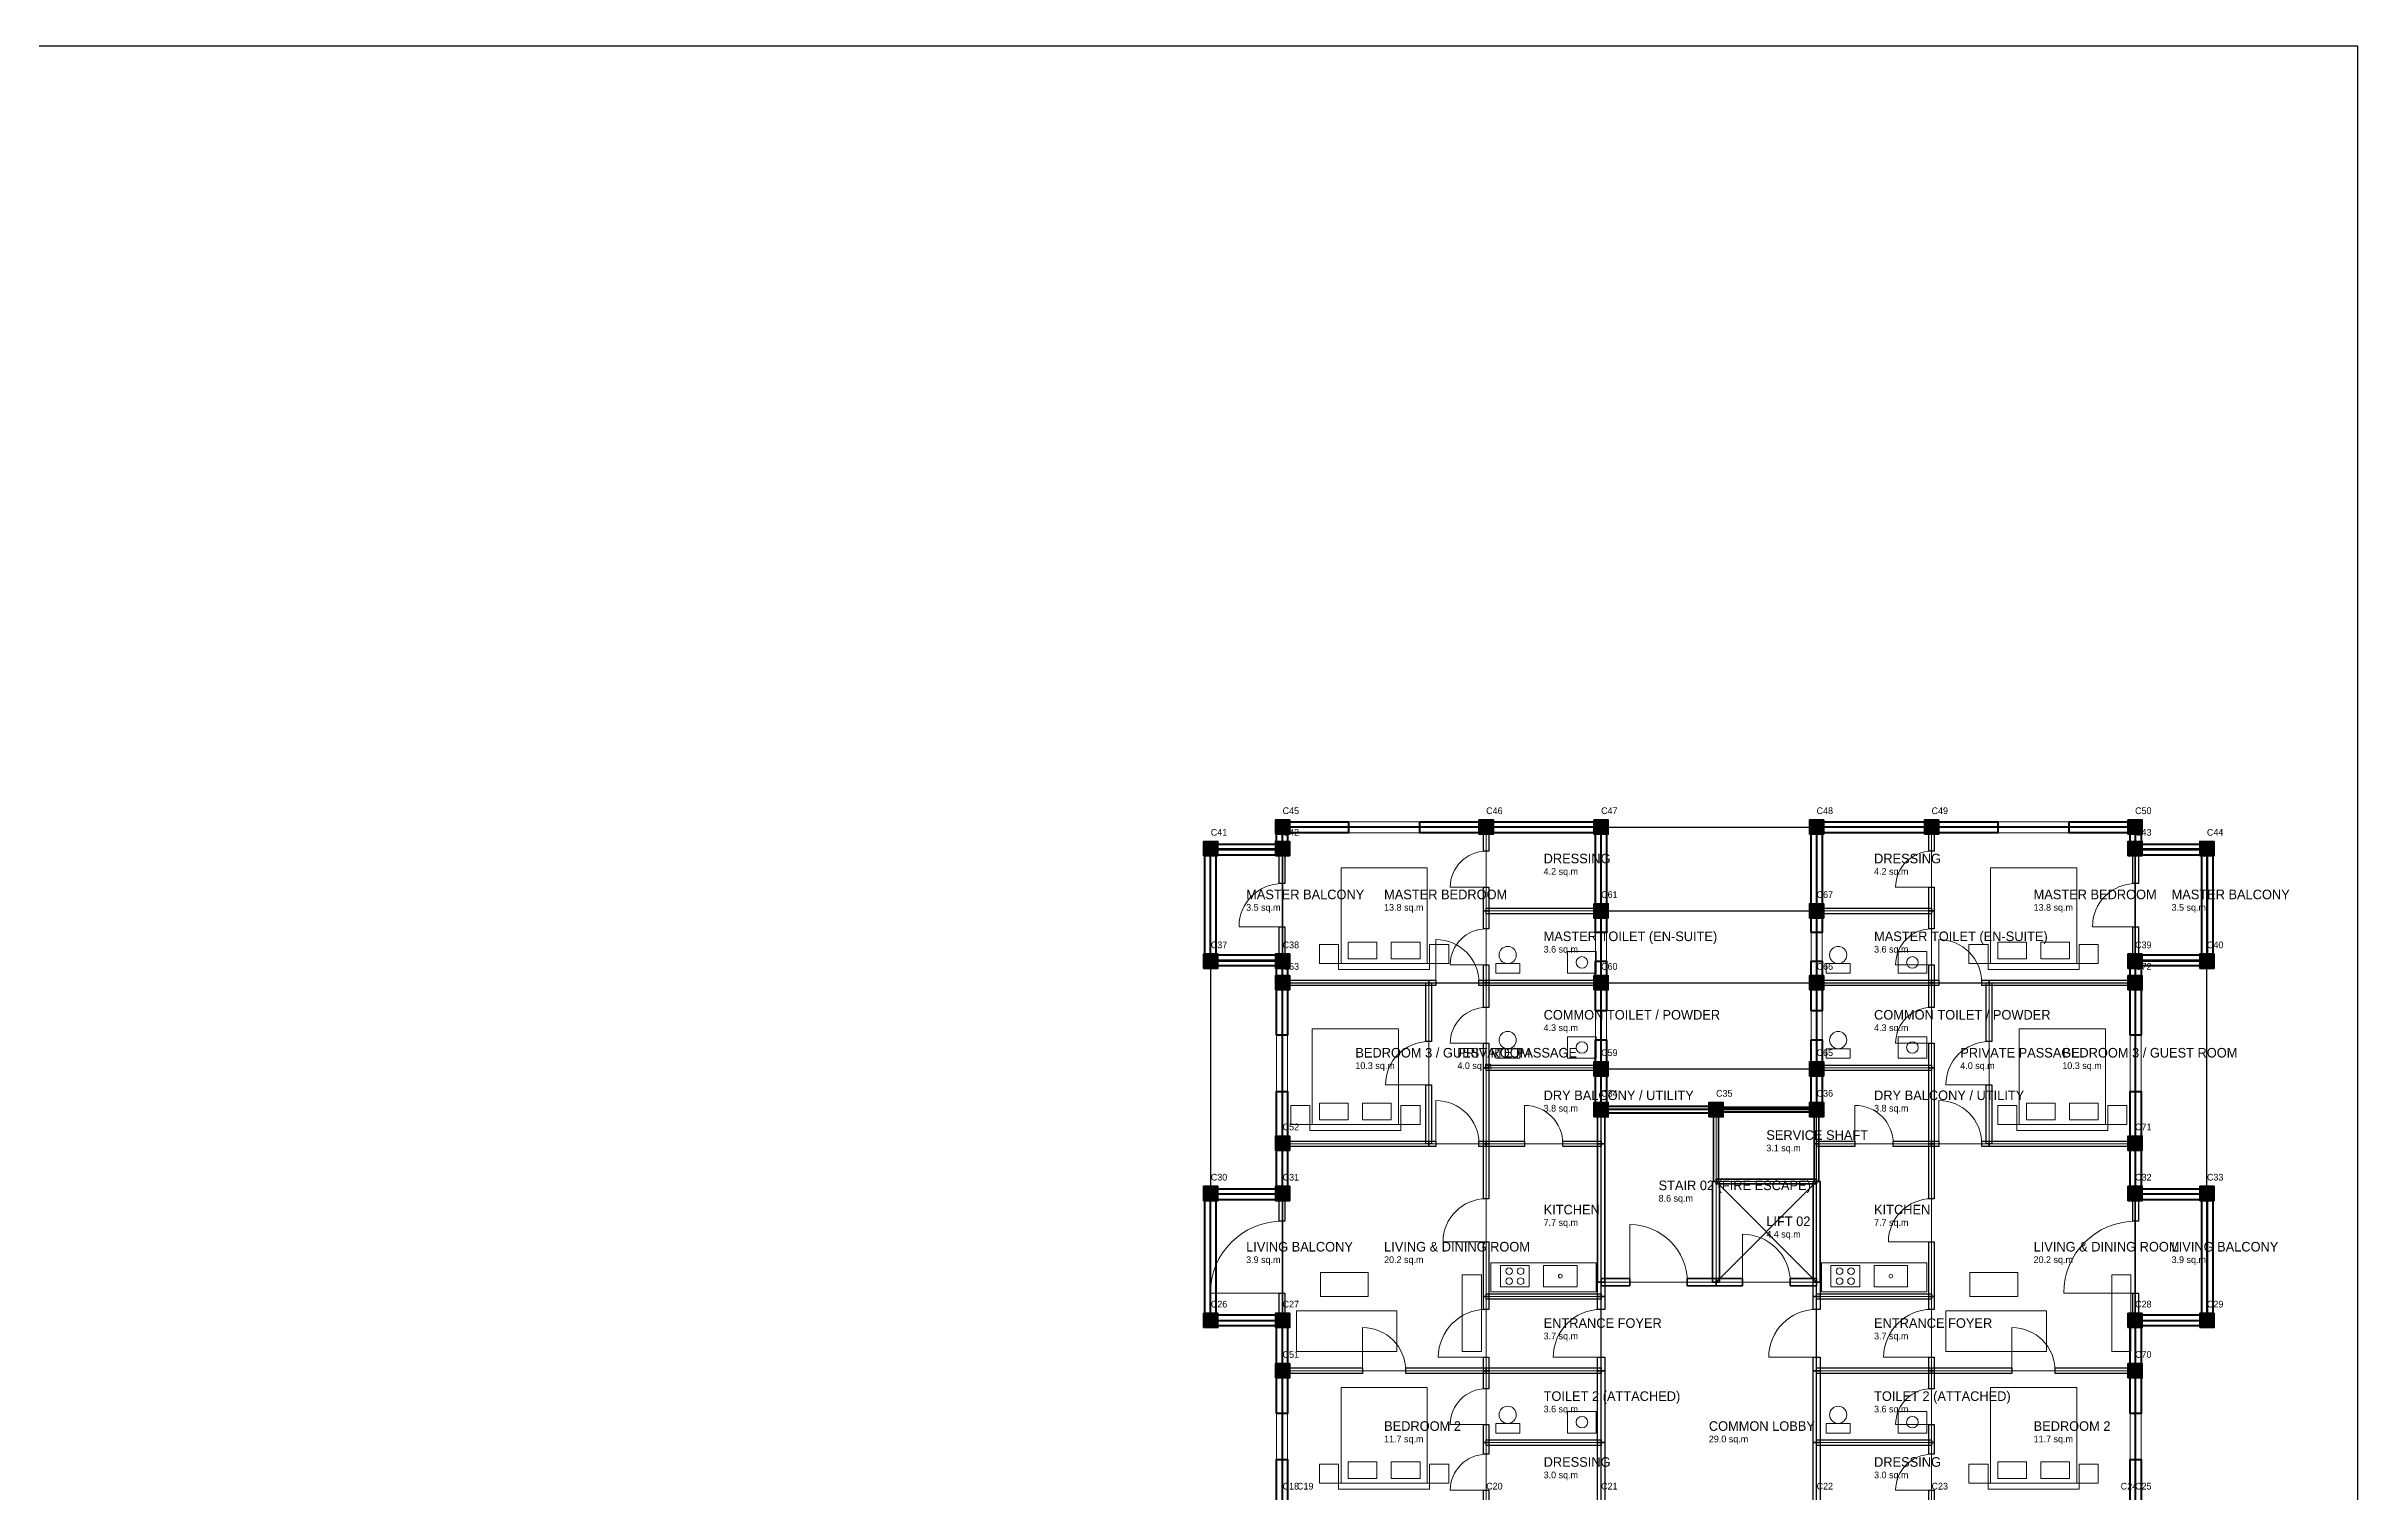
# Model space of a CAD drawing. Header units: millimetres. Extents: x -3000 to 103627, y -8200 to 53000.
# Drawn here: x 52283 to 100550, y 22802 to 53000 of the extents above; entities that cross this region are included whole.
import ezdxf

# ---------------------------------------------------------------- set-up
doc = ezdxf.new("R2010")
doc.units = ezdxf.units.MM
for name, color, linetype, lineweight in [('A-ANNO', 7, 'Continuous', 25), ('A-BALC', 2, 'Continuous', 25), ('A-DOOR', 4, 'Continuous', 18), ('A-FURN', 251, 'Continuous', 13), ('A-GLAZ', 140, 'Continuous', 13), ('A-HATCH', 8, 'Continuous', 9), ('A-LIFT', 30, 'Continuous', 35), ('A-ROOM-AREA', 9, 'Continuous', 15), ('A-ROOM-NAME', 7, 'Continuous', 20), ('A-TEXT', 7, 'Continuous', 18), ('A-WALL-EXT', 3, 'Continuous', 50), ('A-WALL-INT', 8, 'Continuous', 25), ('A-WINDOW', 5, 'Continuous', 18), ('S-BEAM', 6, 'Continuous', 25), ('S-COLUMN', 1, 'Continuous', 35)]:
    doc.layers.add(name, color=color, linetype=linetype, lineweight=lineweight)

msp = doc.modelspace()

# ---------------------------------------------------------------- hatches: boundary and pattern name
at = {"layer": 'A-HATCH'}
for points in [[(77950, 36550), (78250, 36550), (78250, 36850), (77950, 36850)], [(82200, 36550), (82500, 36550), (82500, 36850), (82200, 36850)], [(84600, 36550), (84900, 36550), (84900, 36850), (84600, 36850)], [(89100, 36550), (89400, 36550), (89400, 36850), (89100, 36850)], [(91500, 36550), (91800, 36550), (91800, 36850), (91500, 36850)], [(95750, 36550), (96050, 36550), (96050, 36850), (95750, 36850)], [(76450, 36100), (76750, 36100), (76750, 36400), (76450, 36400)], [(77950, 36100), (78250, 36100), (78250, 36400), (77950, 36400)], [(95750, 36100), (96050, 36100), (96050, 36400), (95750, 36400)], [(97250, 36100), (97550, 36100), (97550, 36400), (97250, 36400)], [(84600, 34800), (84900, 34800), (84900, 35100), (84600, 35100)], [(89100, 34800), (89400, 34800), (89400, 35100), (89100, 35100)], [(76450, 33750), (76750, 33750), (76750, 34050), (76450, 34050)], [(77950, 33750), (78250, 33750), (78250, 34050), (77950, 34050)], [(95750, 33750), (96050, 33750), (96050, 34050), (95750, 34050)], [(97250, 33750), (97550, 33750), (97550, 34050), (97250, 34050)], [(77950, 33300), (78250, 33300), (78250, 33600), (77950, 33600)], [(84600, 33300), (84900, 33300), (84900, 33600), (84600, 33600)], [(89100, 33300), (89400, 33300), (89400, 33600), (89100, 33600)], [(95750, 33300), (96050, 33300), (96050, 33600), (95750, 33600)], [(84600, 31500), (84900, 31500), (84900, 31800), (84600, 31800)], [(89100, 31500), (89400, 31500), (89400, 31800), (89100, 31800)], [(84600, 30650), (84900, 30650), (84900, 30950), (84600, 30950)], [(87000, 30650), (87300, 30650), (87300, 30950), (87000, 30950)], [(89100, 30650), (89400, 30650), (89400, 30950), (89100, 30950)], [(77950, 29950), (78250, 29950), (78250, 30250), (77950, 30250)], [(95750, 29950), (96050, 29950), (96050, 30250), (95750, 30250)], [(76450, 28900), (76750, 28900), (76750, 29200), (76450, 29200)], [(77950, 28900), (78250, 28900), (78250, 29200), (77950, 29200)], [(95750, 28900), (96050, 28900), (96050, 29200), (95750, 29200)], [(97250, 28900), (97550, 28900), (97550, 29200), (97250, 29200)], [(76450, 26250), (76750, 26250), (76750, 26550), (76450, 26550)], [(77950, 26250), (78250, 26250), (78250, 26550), (77950, 26550)], [(95750, 26250), (96050, 26250), (96050, 26550), (95750, 26550)], [(97250, 26250), (97550, 26250), (97550, 26550), (97250, 26550)], [(77950, 25200), (78250, 25200), (78250, 25500), (77950, 25500)], [(95750, 25200), (96050, 25200), (96050, 25500), (95750, 25500)]]:
    msp.add_hatch(color=256, dxfattribs=at).paths.add_polyline_path(points, flags=0)

# ---------------------------------------------------------------- linework, layer by layer
at = {"layer": 'A-ANNO'}
msp.add_lwpolyline([(-3000, -8200), (100550, -8200), (100550, 53000), (-3000, 53000)], close=True, dxfattribs=at)
at = {"layer": 'A-BALC'}
for points in [[(78030.5, 35520), (78030.5, 36226), (78145.5, 36226), (78145.5, 35520)], [(95854.5, 35520), (95854.5, 36226), (95969.5, 36226), (95969.5, 35520)], [(78030.5, 33920), (78030.5, 34620), (78145.5, 34620), (78145.5, 33920)], [(95854.5, 33920), (95854.5, 34620), (95969.5, 34620), (95969.5, 33920)], [(78030.5, 28470), (78030.5, 29035), (78145.5, 29035), (78145.5, 28470)], [(95854.5, 28470), (95854.5, 29035), (95969.5, 29035), (95969.5, 28470)], [(78030.5, 26402), (78030.5, 26970), (78145.5, 26970), (78145.5, 26402)], [(95854.5, 26402), (95854.5, 26970), (95969.5, 26970), (95969.5, 26402)]]:
    msp.add_lwpolyline(points, close=True, dxfattribs=at)
at = {"layer": 'A-DOOR'}
for p, q in [((82350, 35445), (81600, 35445)), ((91650, 35445), (90900, 35445)), ((78090, 34620), (77190, 34620)), ((81300, 33450), (81300, 34350)), ((91800, 33450), (91800, 34350)), ((95910, 34620), (95010, 34620)), ((82350, 33825), (81600, 33825)), ((91650, 33825), (90900, 33825)), ((82350, 32185), (81600, 32185)), ((91650, 32185), (90900, 32185)), ((81150, 31320), (80250, 31320)), ((81300, 30090), (81300, 30990)), ((91800, 30090), (91800, 30990)), ((92850, 31320), (91950, 31320)), ((83150, 30090), (83150, 30890)), ((90050, 30090), (90050, 30890)), ((82350, 28040), (81450, 28040)), ((85350, 27200), (85350, 28400)), ((87700, 27200), (87700, 28200)), ((91650, 28040), (90750, 28040)), ((78090, 26970), (76590, 26970)), ((95910, 26970), (94410, 26970)), ((79770, 25350), (79770, 26250)), ((93330, 25350), (93330, 26250)), ((82350, 25630), (81350, 25630)), ((84750, 25630), (83750, 25630)), ((89250, 25630), (88250, 25630)), ((91650, 25630), (90650, 25630)), ((82350, 24225), (81600, 24225)), ((91650, 24225), (90900, 24225)), ((82350, 22855), (81600, 22855)), ((91650, 22855), (90900, 22855))]:
    msp.add_line(p, q, dxfattribs=at)
for centre, radius, start, end in [((82350, 35445), 750, 90, 180), ((91650, 35445), 750, 90, 180), ((78090, 34620), 900, 90, 180), ((95910, 34620), 900, 90, 180), ((81300, 33450), 900, 0, 90), ((82350, 33825), 750, 90, 180), ((91650, 33825), 750, 90, 180), ((91800, 33450), 900, 0, 90), ((82350, 32185), 750, 90, 180), ((91650, 32185), 750, 90, 180), ((81150, 31320), 900, 90, 180), ((92850, 31320), 900, 90, 180), ((81300, 30090), 900, 0, 90), ((91800, 30090), 900, 0, 90), ((83150, 30090), 800, 0, 90), ((90050, 30090), 800, 0, 90), ((82350, 28040), 900, 90, 180), ((91650, 28040), 900, 90, 180), ((78090, 26970), 1500, 90, 180), ((85350, 27200), 1200, 0, 90), ((87700, 27200), 1000, 0, 90), ((95910, 26970), 1500, 90, 180), ((82350, 25630), 1000, 90, 180), ((84750, 25630), 1000, 90, 180), ((89250, 25630), 1000, 90, 180), ((91650, 25630), 1000, 90, 180), ((79770, 25350), 900, 0, 90), ((93330, 25350), 900, 0, 90), ((82350, 24225), 750, 90, 180), ((91650, 24225), 750, 90, 180), ((82350, 22855), 750, 90, 180), ((91650, 22855), 750, 90, 180)]:
    msp.add_arc(centre, radius, start, end, dxfattribs=at)
at = {"layer": 'A-FURN'}
for points in [[(79319, 33849), (81119, 33849), (81119, 35849), (79319, 35849)], [(92881, 33849), (94681, 33849), (94681, 35849), (92881, 35849)], [(79469, 33949), (80069, 33949), (80069, 34299), (79469, 34299)], [(80369, 33949), (80969, 33949), (80969, 34299), (80369, 34299)], [(93031, 33949), (93631, 33949), (93631, 34299), (93031, 34299)], [(93931, 33949), (94531, 33949), (94531, 34299), (93931, 34299)], [(78869, 33849), (79269, 33849), (79269, 34249), (78869, 34249)], [(79269, 33729), (81169, 33729), (81169, 33849), (79269, 33849)], [(81169, 33849), (81569, 33849), (81569, 34249), (81169, 34249)], [(82550, 33649), (83050, 33649), (83050, 33849), (82550, 33849)], [(84050, 33649), (84650, 33649), (84650, 34099), (84050, 34099)], [(89450, 33649), (89950, 33649), (89950, 33849), (89450, 33849)], [(90950, 33649), (91550, 33649), (91550, 34099), (90950, 34099)], [(92431, 33849), (92831, 33849), (92831, 34249), (92431, 34249)], [(92831, 33729), (94731, 33729), (94731, 33849), (92831, 33849)], [(94731, 33849), (95131, 33849), (95131, 34249), (94731, 34249)], [(78719, 30488), (80519, 30488), (80519, 32488), (78719, 32488)], [(93481, 30488), (95281, 30488), (95281, 32488), (93481, 32488)], [(82550, 31872), (83050, 31872), (83050, 32072), (82550, 32072)], [(84050, 31872), (84650, 31872), (84650, 32322), (84050, 32322)], [(89450, 31872), (89950, 31872), (89950, 32072), (89450, 32072)], [(90950, 31872), (91550, 31872), (91550, 32322), (90950, 32322)], [(78869, 30588), (79469, 30588), (79469, 30938), (78869, 30938)], [(79769, 30588), (80369, 30588), (80369, 30938), (79769, 30938)], [(93631, 30588), (94231, 30588), (94231, 30938), (93631, 30938)], [(94531, 30588), (95131, 30588), (95131, 30938), (94531, 30938)], [(78269, 30488), (78669, 30488), (78669, 30888), (78269, 30888)], [(78669, 30368), (80569, 30368), (80569, 30488), (78669, 30488)], [(80569, 30488), (80969, 30488), (80969, 30888), (80569, 30888)], [(93031, 30488), (93431, 30488), (93431, 30888), (93031, 30888)], [(93431, 30368), (95331, 30368), (95331, 30488), (93431, 30488)], [(95331, 30488), (95731, 30488), (95731, 30888), (95331, 30888)], [(82450, 27000), (84650, 27000), (84650, 27600), (82450, 27600)], [(82650, 27100), (83250, 27100), (83250, 27550), (82650, 27550)], [(83550, 27100), (84250, 27100), (84250, 27550), (83550, 27550)], [(89350, 27000), (91550, 27000), (91550, 27600), (89350, 27600)], [(89550, 27100), (90150, 27100), (90150, 27550), (89550, 27550)], [(90450, 27100), (91150, 27100), (91150, 27550), (90450, 27550)], [(78888, 26900), (79888, 26900), (79888, 27400), (78888, 27400)], [(81850, 25750), (82250, 25750), (82250, 27350), (81850, 27350)], [(92450, 26900), (93450, 26900), (93450, 27400), (92450, 27400)], [(95412, 25750), (95812, 25750), (95812, 27350), (95412, 27350)], [(78388, 25750), (80488, 25750), (80488, 26600), (78388, 26600)], [(91950, 25750), (94050, 25750), (94050, 26600), (91950, 26600)], [(79319, 23000), (81119, 23000), (81119, 25000), (79319, 25000)], [(92881, 23000), (94681, 23000), (94681, 25000), (92881, 25000)], [(82550, 24050), (83050, 24050), (83050, 24250), (82550, 24250)], [(84050, 24050), (84650, 24050), (84650, 24500), (84050, 24500)], [(89450, 24050), (89950, 24050), (89950, 24250), (89450, 24250)], [(90950, 24050), (91550, 24050), (91550, 24500), (90950, 24500)], [(78869, 23000), (79269, 23000), (79269, 23400), (78869, 23400)], [(79469, 23100), (80069, 23100), (80069, 23450), (79469, 23450)], [(80369, 23100), (80969, 23100), (80969, 23450), (80369, 23450)], [(81169, 23000), (81569, 23000), (81569, 23400), (81169, 23400)], [(92431, 23000), (92831, 23000), (92831, 23400), (92431, 23400)], [(93031, 23100), (93631, 23100), (93631, 23450), (93031, 23450)], [(93931, 23100), (94531, 23100), (94531, 23450), (93931, 23450)], [(94731, 23000), (95131, 23000), (95131, 23400), (94731, 23400)], [(79269, 22880), (81169, 22880), (81169, 23000), (79269, 23000)], [(92831, 22880), (94731, 22880), (94731, 23000), (92831, 23000)]]:
    msp.add_lwpolyline(points, close=True, dxfattribs=at)
for centre, radius in [((82800, 34029), 180), ((84350, 33874), 120), ((89700, 34029), 180), ((91250, 33874), 120), ((82800, 32252), 180), ((89700, 32252), 180), ((84350, 32097), 120), ((91250, 32097), 120), ((82830, 27430), 70), ((82830, 27220), 70), ((83070, 27430), 70), ((83070, 27220), 70), ((83900, 27325), 40), ((89730, 27430), 70), ((89730, 27220), 70), ((89970, 27430), 70), ((89970, 27220), 70), ((90800, 27325), 40), ((82800, 24430), 180), ((84350, 24275), 120), ((89700, 24430), 180), ((91250, 24275), 120)]:
    msp.add_circle(centre, radius, dxfattribs=at)
at = {"layer": 'A-GLAZ'}
for p, q in [((79473, 36697), (80965, 36697)), ((93035, 36697), (94527, 36697)), ((84750, 33900), (84750, 34500)), ((89250, 33900), (89250, 34500)), ((84750, 32260), (84750, 32860)), ((89250, 32260), (89250, 32860)), ((78088, 31181), (78088, 32357)), ((95912, 31181), (95912, 32357)), ((78088, 23494), (78088, 24456)), ((95912, 23494), (95912, 24456))]:
    msp.add_line(p, q, dxfattribs=at)
at = {"layer": 'A-LIFT'}
for p, q in [((87150, 27200), (89250, 29300)), ((87150, 29300), (89250, 27200))]:
    msp.add_line(p, q, dxfattribs=at)
for points in [[(84675, 30088), (84675, 30800), (84825, 30800), (84825, 30088)], [(87100, 29300), (87100, 30800), (87200, 30800), (87200, 29300)], [(89200, 30088), (89200, 30800), (89300, 30800), (89300, 30088)], [(84675, 27200), (84675, 30088), (84825, 30088), (84825, 27200)], [(89200, 29300), (89200, 30088), (89300, 30088), (89300, 29300)], [(87075, 27200), (87075, 29300), (87225, 29300), (87225, 27200)], [(87150, 29350), (89250, 29350), (89250, 29250), (87150, 29250)], [(89175, 27200), (89175, 29300), (89325, 29300), (89325, 27200)], [(84750, 27275), (85350, 27275), (85350, 27125), (84750, 27125)], [(86550, 27275), (87150, 27275), (87150, 27125), (86550, 27125)], [(87150, 27275), (87700, 27275), (87700, 27125), (87150, 27125)], [(88700, 27275), (89250, 27275), (89250, 27125), (88700, 27125)]]:
    msp.add_lwpolyline(points, close=True, dxfattribs=at)
at = {"layer": 'A-ROOM-NAME'}
for points in [[(78088, 33449), (82350, 33449), (82350, 36697), (78088, 36697)], [(82350, 34949), (84750, 34949), (84750, 36697), (82350, 36697)], [(89250, 34949), (91650, 34949), (91650, 36697), (89250, 36697)], [(91650, 33449), (95912, 33449), (95912, 36697), (91650, 36697)], [(76588, 33920), (78088, 33920), (78088, 36226), (76588, 36226)], [(95912, 33920), (97412, 33920), (97412, 36226), (95912, 36226)], [(82350, 33449), (84750, 33449), (84750, 34949), (82350, 34949)], [(89250, 33449), (91650, 33449), (91650, 34949), (89250, 34949)], [(78088, 30088), (81150, 30088), (81150, 33449), (78088, 33449)], [(81150, 30088), (82350, 30088), (82350, 33449), (81150, 33449)], [(82350, 31672), (84750, 31672), (84750, 33449), (82350, 33449)], [(89250, 31672), (91650, 31672), (91650, 33449), (89250, 33449)], [(91650, 30088), (92850, 30088), (92850, 33449), (91650, 33449)], [(92850, 30088), (95912, 30088), (95912, 33449), (92850, 33449)], [(82350, 30088), (84750, 30088), (84750, 31672), (82350, 31672)], [(89250, 30088), (91650, 30088), (91650, 31672), (89250, 31672)], [(84750, 27200), (87150, 27200), (87150, 30800), (84750, 30800)], [(87150, 29300), (89250, 29300), (89250, 30800), (87150, 30800)], [(78088, 25350), (82350, 25350), (82350, 30088), (78088, 30088)], [(82350, 26900), (84750, 26900), (84750, 30088), (82350, 30088)], [(89250, 26900), (91650, 26900), (91650, 30088), (89250, 30088)], [(91650, 25350), (95912, 25350), (95912, 30088), (91650, 30088)], [(76588, 26402), (78088, 26402), (78088, 29035), (76588, 29035)], [(87150, 27200), (89250, 27200), (89250, 29300), (87150, 29300)], [(95912, 26402), (97412, 26402), (97412, 29035), (95912, 29035)], [(84750, 20750), (89250, 20750), (89250, 27200), (84750, 27200)], [(82350, 25350), (84750, 25350), (84750, 26900), (82350, 26900)], [(89250, 25350), (91650, 25350), (91650, 26900), (89250, 26900)], [(78088, 22600), (82350, 22600), (82350, 25350), (78088, 25350)], [(82350, 23850), (84750, 23850), (84750, 25350), (82350, 25350)], [(89250, 23850), (91650, 23850), (91650, 25350), (89250, 25350)], [(91650, 22600), (95912, 22600), (95912, 25350), (91650, 25350)], [(82350, 22600), (84750, 22600), (84750, 23850), (82350, 23850)], [(89250, 22600), (91650, 22600), (91650, 23850), (89250, 23850)]]:
    msp.add_lwpolyline(points, close=True, dxfattribs=at)
at = {"layer": 'A-WALL-EXT'}
msp.add_lwpolyline([(95912, 22600), (95912, 25350), (95912, 26402), (97412, 26402), (97412, 29035), (95912, 29035), (95912, 30088), (95912, 33449), (95912, 33920), (97412, 33920), (97412, 36226), (95912, 36226), (95912, 36697), (91650, 36697), (89250, 36697), (89250, 34949), (89250, 33449), (89250, 31672), (89250, 30800), (87150, 30800), (84750, 30800), (84750, 31672), (84750, 33449), (84750, 34949), (84750, 36697), (82350, 36697), (78088, 36697), (78088, 36226), (76588, 36226), (76588, 33920), (78088, 33920), (78088, 33449), (78088, 30088), (78088, 29035), (76588, 29035), (76588, 26402), (78088, 26402), (78088, 25350), (78088, 22600)], dxfattribs=at)
for points in [[(77973, 36226), (77973, 36697), (78203, 36697), (78203, 36226)], [(78088, 36812), (79473, 36812), (79473, 36582), (78088, 36582)], [(80965, 36812), (82350, 36812), (82350, 36582), (80965, 36582)], [(82350, 36812), (84750, 36812), (84750, 36582), (82350, 36582)], [(84635, 34949), (84635, 36697), (84865, 36697), (84865, 34949)], [(89135, 34949), (89135, 36697), (89365, 36697), (89365, 34949)], [(89250, 36812), (91650, 36812), (91650, 36582), (89250, 36582)], [(91650, 36812), (93035, 36812), (93035, 36582), (91650, 36582)], [(94527, 36812), (95912, 36812), (95912, 36582), (94527, 36582)], [(95797, 36226), (95797, 36697), (96027, 36697), (96027, 36226)], [(76473, 33920), (76473, 36226), (76703, 36226), (76703, 33920)], [(76588, 36341), (78088, 36341), (78088, 36111), (76588, 36111)], [(95912, 36341), (97412, 36341), (97412, 36111), (95912, 36111)], [(97297, 33920), (97297, 36226), (97527, 36226), (97527, 33920)], [(84635, 34500), (84635, 34949), (84865, 34949), (84865, 34500)], [(89135, 34500), (89135, 34949), (89365, 34949), (89365, 34500)], [(76588, 34035), (78088, 34035), (78088, 33805), (76588, 33805)], [(77973, 33449), (77973, 33920), (78203, 33920), (78203, 33449)], [(84635, 33449), (84635, 33900), (84865, 33900), (84865, 33449)], [(89135, 33449), (89135, 33900), (89365, 33900), (89365, 33449)], [(95797, 33449), (95797, 33920), (96027, 33920), (96027, 33449)], [(95912, 34035), (97412, 34035), (97412, 33805), (95912, 33805)], [(77973, 32357), (77973, 33449), (78203, 33449), (78203, 32357)], [(84635, 32860), (84635, 33449), (84865, 33449), (84865, 32860)], [(89135, 32860), (89135, 33449), (89365, 33449), (89365, 32860)], [(95797, 32357), (95797, 33449), (96027, 33449), (96027, 32357)], [(84635, 31672), (84635, 32260), (84865, 32260), (84865, 31672)], [(89135, 31672), (89135, 32260), (89365, 32260), (89365, 31672)], [(84635, 30800), (84635, 31672), (84865, 31672), (84865, 30800)], [(89135, 30800), (89135, 31672), (89365, 31672), (89365, 30800)], [(77973, 30088), (77973, 31181), (78203, 31181), (78203, 30088)], [(95797, 30088), (95797, 31181), (96027, 31181), (96027, 30088)], [(84750, 30875), (87150, 30875), (87150, 30725), (84750, 30725)], [(87150, 30850), (89250, 30850), (89250, 30750), (87150, 30750)], [(77973, 29035), (77973, 30088), (78203, 30088), (78203, 29035)], [(95797, 29035), (95797, 30088), (96027, 30088), (96027, 29035)], [(76473, 26402), (76473, 29035), (76703, 29035), (76703, 26402)], [(76588, 29150), (78088, 29150), (78088, 28920), (76588, 28920)], [(95912, 29150), (97412, 29150), (97412, 28920), (95912, 28920)], [(97297, 26402), (97297, 29035), (97527, 29035), (97527, 26402)], [(76588, 26517), (78088, 26517), (78088, 26287), (76588, 26287)], [(77973, 25350), (77973, 26402), (78203, 26402), (78203, 25350)], [(95797, 25350), (95797, 26402), (96027, 26402), (96027, 25350)], [(95912, 26517), (97412, 26517), (97412, 26287), (95912, 26287)], [(77973, 24456), (77973, 25350), (78203, 25350), (78203, 24456)], [(95797, 24456), (95797, 25350), (96027, 25350), (96027, 24456)], [(77973, 22600), (77973, 23494), (78203, 23494), (78203, 22600)], [(95797, 22600), (95797, 23494), (96027, 23494), (96027, 22600)]]:
    msp.add_lwpolyline(points, close=True, dxfattribs=at)
at = {"layer": 'A-WALL-INT'}
for points in [[(82292.5, 36195), (82292.5, 36697), (82407.5, 36697), (82407.5, 36195)], [(91592.5, 36195), (91592.5, 36697), (91707.5, 36697), (91707.5, 36195)], [(82292.5, 34949), (82292.5, 35445), (82407.5, 35445), (82407.5, 34949)], [(91592.5, 34949), (91592.5, 35445), (91707.5, 35445), (91707.5, 34949)], [(82292.5, 34575), (82292.5, 34949), (82407.5, 34949), (82407.5, 34575)], [(82350, 35006.5), (84750, 35006.5), (84750, 34891.5), (82350, 34891.5)], [(89250, 35006.5), (91650, 35006.5), (91650, 34891.5), (89250, 34891.5)], [(91592.5, 34575), (91592.5, 34949), (91707.5, 34949), (91707.5, 34575)], [(82292.5, 33449), (82292.5, 33825), (82407.5, 33825), (82407.5, 33449)], [(91592.5, 33449), (91592.5, 33825), (91707.5, 33825), (91707.5, 33449)], [(78088, 33506.5), (81150, 33506.5), (81150, 33391.5), (78088, 33391.5)], [(81092.5, 32220), (81092.5, 33449), (81207.5, 33449), (81207.5, 32220)], [(81150, 33506.5), (81300, 33506.5), (81300, 33391.5), (81150, 33391.5)], [(82200, 33506.5), (82350, 33506.5), (82350, 33391.5), (82200, 33391.5)], [(82292.5, 32935), (82292.5, 33449), (82407.5, 33449), (82407.5, 32935)], [(82350, 33506.5), (84750, 33506.5), (84750, 33391.5), (82350, 33391.5)], [(89250, 33506.5), (91650, 33506.5), (91650, 33391.5), (89250, 33391.5)], [(91592.5, 32935), (91592.5, 33449), (91707.5, 33449), (91707.5, 32935)], [(91650, 33506.5), (91800, 33506.5), (91800, 33391.5), (91650, 33391.5)], [(92700, 33506.5), (92850, 33506.5), (92850, 33391.5), (92700, 33391.5)], [(92792.5, 32220), (92792.5, 33449), (92907.5, 33449), (92907.5, 32220)], [(92850, 33506.5), (95912, 33506.5), (95912, 33391.5), (92850, 33391.5)], [(82292.5, 31672), (82292.5, 32185), (82407.5, 32185), (82407.5, 31672)], [(91592.5, 31672), (91592.5, 32185), (91707.5, 32185), (91707.5, 31672)], [(82292.5, 30088), (82292.5, 31672), (82407.5, 31672), (82407.5, 30088)], [(82350, 31729.5), (84750, 31729.5), (84750, 31614.5), (82350, 31614.5)], [(89250, 31729.5), (91650, 31729.5), (91650, 31614.5), (89250, 31614.5)], [(91592.5, 30088), (91592.5, 31672), (91707.5, 31672), (91707.5, 30088)], [(81092.5, 30088), (81092.5, 31320), (81207.5, 31320), (81207.5, 30088)], [(92792.5, 30088), (92792.5, 31320), (92907.5, 31320), (92907.5, 30088)], [(78088, 30145.5), (81150, 30145.5), (81150, 30030.5), (78088, 30030.5)], [(81150, 30145.5), (81300, 30145.5), (81300, 30030.5), (81150, 30030.5)], [(82200, 30145.5), (82350, 30145.5), (82350, 30030.5), (82200, 30030.5)], [(82292.5, 28940), (82292.5, 30088), (82407.5, 30088), (82407.5, 28940)], [(82350, 30145.5), (83150, 30145.5), (83150, 30030.5), (82350, 30030.5)], [(83950, 30145.5), (84750, 30145.5), (84750, 30030.5), (83950, 30030.5)], [(89250, 30145.5), (90050, 30145.5), (90050, 30030.5), (89250, 30030.5)], [(90850, 30145.5), (91650, 30145.5), (91650, 30030.5), (90850, 30030.5)], [(91592.5, 28940), (91592.5, 30088), (91707.5, 30088), (91707.5, 28940)], [(91650, 30145.5), (91800, 30145.5), (91800, 30030.5), (91650, 30030.5)], [(92700, 30145.5), (92850, 30145.5), (92850, 30030.5), (92700, 30030.5)], [(92850, 30145.5), (95912, 30145.5), (95912, 30030.5), (92850, 30030.5)], [(82292.5, 26900), (82292.5, 28040), (82407.5, 28040), (82407.5, 26900)], [(91592.5, 26900), (91592.5, 28040), (91707.5, 28040), (91707.5, 26900)], [(84675, 26900), (84675, 27200), (84825, 27200), (84825, 26900)], [(89175, 26900), (89175, 27200), (89325, 27200), (89325, 26900)], [(82292.5, 26630), (82292.5, 26900), (82407.5, 26900), (82407.5, 26630)], [(82350, 26957.5), (84750, 26957.5), (84750, 26842.5), (82350, 26842.5)], [(84675, 26630), (84675, 26900), (84825, 26900), (84825, 26630)], [(89175, 26630), (89175, 26900), (89325, 26900), (89325, 26630)], [(89250, 26957.5), (91650, 26957.5), (91650, 26842.5), (89250, 26842.5)], [(91592.5, 26630), (91592.5, 26900), (91707.5, 26900), (91707.5, 26630)], [(82292.5, 25350), (82292.5, 25630), (82407.5, 25630), (82407.5, 25350)], [(84675, 25350), (84675, 25630), (84825, 25630), (84825, 25350)], [(89175, 25350), (89175, 25630), (89325, 25630), (89325, 25350)], [(91592.5, 25350), (91592.5, 25630), (91707.5, 25630), (91707.5, 25350)], [(78088, 25407.5), (79770, 25407.5), (79770, 25292.5), (78088, 25292.5)], [(80670, 25407.5), (82350, 25407.5), (82350, 25292.5), (80670, 25292.5)], [(82292.5, 24975), (82292.5, 25350), (82407.5, 25350), (82407.5, 24975)], [(82350, 25407.5), (84750, 25407.5), (84750, 25292.5), (82350, 25292.5)], [(84675, 23850), (84675, 25350), (84825, 25350), (84825, 23850)], [(89175, 23850), (89175, 25350), (89325, 25350), (89325, 23850)], [(89250, 25407.5), (91650, 25407.5), (91650, 25292.5), (89250, 25292.5)], [(91592.5, 24975), (91592.5, 25350), (91707.5, 25350), (91707.5, 24975)], [(91650, 25407.5), (93330, 25407.5), (93330, 25292.5), (91650, 25292.5)], [(94230, 25407.5), (95912, 25407.5), (95912, 25292.5), (94230, 25292.5)], [(82292.5, 23850), (82292.5, 24225), (82407.5, 24225), (82407.5, 23850)], [(91592.5, 23850), (91592.5, 24225), (91707.5, 24225), (91707.5, 23850)], [(82292.5, 23605), (82292.5, 23850), (82407.5, 23850), (82407.5, 23605)], [(82350, 23907.5), (84750, 23907.5), (84750, 23792.5), (82350, 23792.5)], [(84675, 22600), (84675, 23850), (84825, 23850), (84825, 22600)], [(89175, 22600), (89175, 23850), (89325, 23850), (89325, 22600)], [(89250, 23907.5), (91650, 23907.5), (91650, 23792.5), (89250, 23792.5)], [(91592.5, 23605), (91592.5, 23850), (91707.5, 23850), (91707.5, 23605)], [(82292.5, 22600), (82292.5, 22855), (82407.5, 22855), (82407.5, 22600)], [(91592.5, 22600), (91592.5, 22855), (91707.5, 22855), (91707.5, 22600)]]:
    msp.add_lwpolyline(points, close=True, dxfattribs=at)
at = {"layer": 'A-WINDOW'}
for p, q in [((79473, 36812), (80965, 36812)), ((79473, 36812), (79473, 36582)), ((80965, 36812), (80965, 36582)), ((93035, 36812), (94527, 36812)), ((93035, 36812), (93035, 36582)), ((94527, 36812), (94527, 36582)), ((79473, 36582), (80965, 36582)), ((93035, 36582), (94527, 36582)), ((84635, 33900), (84635, 34500)), ((84635, 34500), (84865, 34500)), ((84865, 33900), (84865, 34500)), ((89135, 33900), (89135, 34500)), ((89135, 34500), (89365, 34500)), ((89365, 33900), (89365, 34500)), ((84635, 33900), (84865, 33900)), ((89135, 33900), (89365, 33900)), ((84635, 32260), (84635, 32860)), ((84635, 32860), (84865, 32860)), ((84865, 32260), (84865, 32860)), ((89135, 32260), (89135, 32860)), ((89135, 32860), (89365, 32860)), ((89365, 32260), (89365, 32860)), ((77973, 31181), (77973, 32357)), ((77973, 32357), (78203, 32357)), ((78203, 31181), (78203, 32357)), ((95797, 31181), (95797, 32357)), ((95797, 32357), (96027, 32357)), ((96027, 31181), (96027, 32357)), ((84635, 32260), (84865, 32260)), ((89135, 32260), (89365, 32260)), ((77973, 31181), (78203, 31181)), ((95797, 31181), (96027, 31181)), ((77973, 23494), (77973, 24456)), ((77973, 24456), (78203, 24456)), ((78203, 23494), (78203, 24456)), ((95797, 23494), (95797, 24456)), ((95797, 24456), (96027, 24456)), ((96027, 23494), (96027, 24456)), ((77973, 23494), (78203, 23494)), ((95797, 23494), (96027, 23494))]:
    msp.add_line(p, q, dxfattribs=at)
at = {"layer": 'S-BEAM'}
for p, q in [((78100, 29050), (78100, 36700)), ((78100, 33900), (78100, 36700)), ((78100, 36250), (78100, 36700)), ((78100, 36700), (82350, 36700)), ((78100, 36700), (84750, 36700)), ((78100, 36700), (78100, 30100)), ((78100, 36700), (78100, 33450)), ((82350, 36700), (84750, 36700)), ((82350, 36700), (89250, 36700)), ((84750, 30800), (84750, 36700)), ((84750, 36700), (89250, 36700)), ((84750, 36700), (91650, 36700)), ((84750, 36700), (84750, 31650)), ((84750, 36700), (84750, 33450)), ((84750, 36700), (84750, 34950)), ((89250, 30800), (89250, 36700)), ((89250, 36700), (91650, 36700)), ((89250, 36700), (95900, 36700)), ((89250, 36700), (89250, 31650)), ((89250, 36700), (89250, 33450)), ((89250, 36700), (89250, 34950)), ((91650, 36700), (95900, 36700)), ((95900, 29050), (95900, 36700)), ((95900, 33900), (95900, 36700)), ((95900, 36250), (95900, 36700)), ((95900, 36700), (95900, 30100)), ((95900, 36700), (95900, 33450)), ((76600, 29050), (76600, 36250)), ((76600, 33900), (76600, 36250)), ((76600, 36250), (78100, 36250)), ((78100, 29050), (78100, 36250)), ((78100, 33900), (78100, 36250)), ((78100, 36250), (78100, 30100)), ((78100, 36250), (78100, 33450)), ((95900, 29050), (95900, 36250)), ((95900, 33900), (95900, 36250)), ((95900, 36250), (97400, 36250)), ((95900, 36250), (95900, 30100)), ((95900, 36250), (95900, 33450)), ((97400, 29050), (97400, 36250)), ((97400, 33900), (97400, 36250)), ((84750, 30800), (84750, 34950)), ((84750, 31650), (84750, 34950)), ((84750, 33450), (84750, 34950)), ((84750, 34950), (89250, 34950)), ((89250, 30800), (89250, 34950)), ((89250, 31650), (89250, 34950)), ((89250, 33450), (89250, 34950)), ((76600, 26400), (76600, 33900)), ((76600, 29050), (76600, 33900)), ((76600, 33900), (78100, 33900)), ((78100, 26400), (78100, 33900)), ((78100, 29050), (78100, 33900)), ((78100, 33900), (78100, 25350)), ((78100, 33900), (78100, 30100)), ((78100, 33900), (78100, 33450)), ((95900, 26400), (95900, 33900)), ((95900, 29050), (95900, 33900)), ((95900, 33900), (97400, 33900)), ((95900, 33900), (95900, 25350)), ((95900, 33900), (95900, 30100)), ((95900, 33900), (95900, 33450)), ((97400, 26400), (97400, 33900)), ((97400, 29050), (97400, 33900)), ((78100, 26400), (78100, 33450)), ((78100, 29050), (78100, 33450)), ((78100, 25350), (78100, 33450)), ((78100, 30100), (78100, 33450)), ((78100, 33450), (84750, 33450)), ((84750, 30800), (84750, 33450)), ((84750, 31650), (84750, 33450)), ((84750, 33450), (89250, 33450)), ((89250, 30800), (89250, 33450)), ((89250, 31650), (89250, 33450)), ((89250, 33450), (95900, 33450)), ((95900, 26400), (95900, 33450)), ((95900, 29050), (95900, 33450)), ((95900, 25350), (95900, 33450)), ((95900, 30100), (95900, 33450)), ((84750, 30800), (84750, 31650)), ((84750, 31650), (89250, 31650)), ((89250, 30800), (89250, 31650)), ((84750, 22600), (84750, 30800)), ((84750, 30800), (87150, 30800)), ((84750, 30800), (89250, 30800)), ((87150, 30800), (89250, 30800)), ((89250, 22600), (89250, 30800)), ((78100, 22600), (78100, 30100)), ((78100, 26400), (78100, 30100)), ((78100, 29050), (78100, 30100)), ((78100, 25350), (78100, 30100)), ((95900, 22600), (95900, 30100)), ((95900, 26400), (95900, 30100)), ((95900, 29050), (95900, 30100)), ((95900, 25350), (95900, 30100)), ((76600, 26400), (76600, 29050)), ((76600, 29050), (78100, 29050)), ((78100, 22600), (78100, 29050)), ((78100, 26400), (78100, 29050)), ((78100, 29050), (78100, 25350)), ((95900, 22600), (95900, 29050)), ((95900, 26400), (95900, 29050)), ((95900, 29050), (97400, 29050)), ((95900, 29050), (95900, 25350)), ((97400, 26400), (97400, 29050)), ((76600, 26400), (78100, 26400)), ((78100, 22600), (78100, 26400)), ((78100, 26400), (78100, 25350)), ((95900, 22600), (95900, 26400)), ((95900, 26400), (97400, 26400)), ((95900, 26400), (95900, 25350)), ((78100, 22600), (78100, 25350)), ((95900, 22600), (95900, 25350))]:
    msp.add_line(p, q, dxfattribs=at)
at = {"layer": 'S-COLUMN'}
for points in [[(77950, 36550), (78250, 36550), (78250, 36850), (77950, 36850)], [(82200, 36550), (82500, 36550), (82500, 36850), (82200, 36850)], [(84600, 36550), (84900, 36550), (84900, 36850), (84600, 36850)], [(89100, 36550), (89400, 36550), (89400, 36850), (89100, 36850)], [(91500, 36550), (91800, 36550), (91800, 36850), (91500, 36850)], [(95750, 36550), (96050, 36550), (96050, 36850), (95750, 36850)], [(76450, 36100), (76750, 36100), (76750, 36400), (76450, 36400)], [(77950, 36100), (78250, 36100), (78250, 36400), (77950, 36400)], [(95750, 36100), (96050, 36100), (96050, 36400), (95750, 36400)], [(97250, 36100), (97550, 36100), (97550, 36400), (97250, 36400)], [(84600, 34800), (84900, 34800), (84900, 35100), (84600, 35100)], [(89100, 34800), (89400, 34800), (89400, 35100), (89100, 35100)], [(76450, 33750), (76750, 33750), (76750, 34050), (76450, 34050)], [(77950, 33750), (78250, 33750), (78250, 34050), (77950, 34050)], [(95750, 33750), (96050, 33750), (96050, 34050), (95750, 34050)], [(97250, 33750), (97550, 33750), (97550, 34050), (97250, 34050)], [(77950, 33300), (78250, 33300), (78250, 33600), (77950, 33600)], [(84600, 33300), (84900, 33300), (84900, 33600), (84600, 33600)], [(89100, 33300), (89400, 33300), (89400, 33600), (89100, 33600)], [(95750, 33300), (96050, 33300), (96050, 33600), (95750, 33600)], [(84600, 31500), (84900, 31500), (84900, 31800), (84600, 31800)], [(89100, 31500), (89400, 31500), (89400, 31800), (89100, 31800)], [(84600, 30650), (84900, 30650), (84900, 30950), (84600, 30950)], [(87000, 30650), (87300, 30650), (87300, 30950), (87000, 30950)], [(89100, 30650), (89400, 30650), (89400, 30950), (89100, 30950)], [(77950, 29950), (78250, 29950), (78250, 30250), (77950, 30250)], [(95750, 29950), (96050, 29950), (96050, 30250), (95750, 30250)], [(76450, 28900), (76750, 28900), (76750, 29200), (76450, 29200)], [(77950, 28900), (78250, 28900), (78250, 29200), (77950, 29200)], [(95750, 28900), (96050, 28900), (96050, 29200), (95750, 29200)], [(97250, 28900), (97550, 28900), (97550, 29200), (97250, 29200)], [(76450, 26250), (76750, 26250), (76750, 26550), (76450, 26550)], [(77950, 26250), (78250, 26250), (78250, 26550), (77950, 26550)], [(95750, 26250), (96050, 26250), (96050, 26550), (95750, 26550)], [(97250, 26250), (97550, 26250), (97550, 26550), (97250, 26550)], [(77950, 25200), (78250, 25200), (78250, 25500), (77950, 25500)], [(95750, 25200), (96050, 25200), (96050, 25500), (95750, 25500)]]:
    msp.add_lwpolyline(points, close=True, dxfattribs=at)

# ---------------------------------------------------------------- texts
at = {"layer": 'A-ROOM-AREA'}
for s, p in [('4.2 sq.m', (83550, 35703)), ('4.2 sq.m', (90450, 35703)), ('3.5 sq.m', (77338, 34953)), ('13.8 sq.m', (80219, 34953)), ('13.8 sq.m', (93781, 34953)), ('3.5 sq.m', (96662, 34953)), ('3.6 sq.m', (83550, 34079)), ('3.6 sq.m', (90450, 34079)), ('4.3 sq.m', (83550, 32440.5)), ('4.3 sq.m', (90450, 32440.5)), ('10.3 sq.m', (79619, 31648.5)), ('4.0 sq.m', (81750, 31648.5)), ('4.0 sq.m', (92250, 31648.5)), ('10.3 sq.m', (94381, 31648.5)), ('3.8 sq.m', (83550, 30760)), ('3.8 sq.m', (90450, 30760)), ('3.1 sq.m', (88200, 29930)), ('8.6 sq.m', (85950, 28880)), ('7.7 sq.m', (83550, 28374)), ('7.7 sq.m', (90450, 28374)), ('4.4 sq.m', (88200, 28130)), ('3.9 sq.m', (77338, 27598.5)), ('20.2 sq.m', (80219, 27599)), ('20.2 sq.m', (93781, 27599)), ('3.9 sq.m', (96662, 27598.5)), ('3.7 sq.m', (83550, 26005)), ('3.7 sq.m', (90450, 26005)), ('3.6 sq.m', (83550, 24480)), ('3.6 sq.m', (90450, 24480)), ('11.7 sq.m', (80219, 23855)), ('29.0 sq.m', (87000, 23855)), ('11.7 sq.m', (93781, 23855)), ('3.0 sq.m', (83550, 23105)), ('3.0 sq.m', (90450, 23105))]:
    msp.add_text(s, height=140, dxfattribs=at).set_placement(p)
at = {"layer": 'A-ROOM-NAME'}
for s, p in [('DRESSING', (83550, 35943)), ('DRESSING', (90450, 35943)), ('MASTER BALCONY', (77338, 35193)), ('MASTER BEDROOM', (80219, 35193)), ('MASTER BEDROOM', (93781, 35193)), ('MASTER BALCONY', (96662, 35193)), ('MASTER TOILET (EN-SUITE)', (83550, 34319)), ('MASTER TOILET (EN-SUITE)', (90450, 34319)), ('COMMON TOILET / POWDER', (83550, 32680.5)), ('COMMON TOILET / POWDER', (90450, 32680.5)), ('BEDROOM 3 / GUEST ROOM', (79619, 31888.5)), ('PRIVATE PASSAGE', (81750, 31888.5)), ('PRIVATE PASSAGE', (92250, 31888.5)), ('BEDROOM 3 / GUEST ROOM', (94381, 31888.5)), ('DRY BALCONY / UTILITY', (83550, 31000)), ('DRY BALCONY / UTILITY', (90450, 31000)), ('SERVICE SHAFT', (88200, 30170)), ('STAIR 02 (FIRE ESCAPE)', (85950, 29120)), ('KITCHEN', (83550, 28614)), ('LIFT 02', (88200, 28370)), ('KITCHEN', (90450, 28614)), ('LIVING BALCONY', (77338, 27838.5)), ('LIVING & DINING ROOM', (80219, 27839)), ('LIVING & DINING ROOM', (93781, 27839)), ('LIVING BALCONY', (96662, 27838.5)), ('ENTRANCE FOYER', (83550, 26245)), ('ENTRANCE FOYER', (90450, 26245)), ('TOILET 2 (ATTACHED)', (83550, 24720)), ('TOILET 2 (ATTACHED)', (90450, 24720)), ('BEDROOM 2', (80219, 24095)), ('COMMON LOBBY', (87000, 24095)), ('BEDROOM 2', (93781, 24095)), ('DRESSING', (83550, 23345)), ('DRESSING', (90450, 23345))]:
    msp.add_text(s, height=200, dxfattribs=at).set_placement(p)
at = {"layer": 'A-TEXT'}
for s, p in [('C45', (78100, 36970)), ('C46', (82350, 36970)), ('C47', (84750, 36970)), ('C48', (89250, 36970)), ('C49', (91650, 36970)), ('C50', (95900, 36970)), ('C41', (76600, 36520)), ('C42', (78100, 36520)), ('C43', (95900, 36520)), ('C44', (97400, 36520)), ('C61', (84750, 35220)), ('C67', (89250, 35220)), ('C37', (76600, 34170)), ('C38', (78100, 34170)), ('C39', (95900, 34170)), ('C40', (97400, 34170)), ('C53', (78100, 33720)), ('C60', (84750, 33720)), ('C66', (89250, 33720)), ('C72', (95900, 33720)), ('C59', (84750, 31920)), ('C65', (89250, 31920)), ('C34', (84750, 31070)), ('C35', (87150, 31070)), ('C36', (89250, 31070)), ('C52', (78100, 30370)), ('C71', (95900, 30370)), ('C30', (76600, 29320)), ('C31', (78100, 29320)), ('C32', (95900, 29320)), ('C33', (97400, 29320)), ('C26', (76600, 26670)), ('C27', (78100, 26670)), ('C28', (95900, 26670)), ('C29', (97400, 26670)), ('C51', (78100, 25620)), ('C70', (95900, 25620)), ('C18', (78100, 22870)), ('C19', (78400, 22870)), ('C20', (82350, 22870)), ('C21', (84750, 22870)), ('C22', (89250, 22870)), ('C23', (91650, 22870)), ('C24', (95600, 22870)), ('C25', (95900, 22870))]:
    msp.add_text(s, height=140, dxfattribs=at).set_placement(p)

doc.saveas('drawing.dxf')
